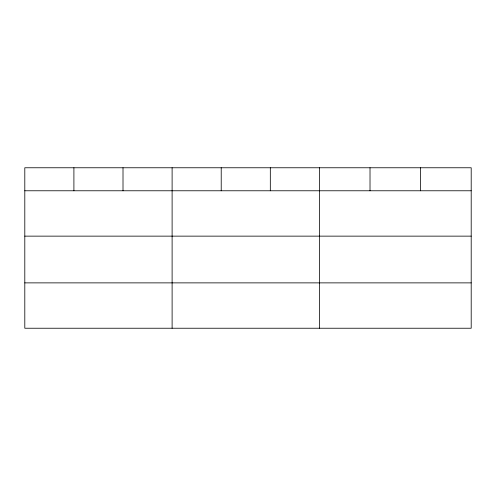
<?xml version="1.0" encoding="UTF-8"?>
<svg xmlns="http://www.w3.org/2000/svg" width="496" height="496" viewBox="0 0 496 496"><rect width="100%" height="100%" fill="white"/><g stroke="black" fill="none" stroke-linecap="round" stroke-linejoin="round"><path stroke-width="0.74" d="M471.2 236.139L471.2 167.766L24.8 167.766L24.8 328.234L471.2 328.234L471.2 236.139L24.8 236.139M24.8 190.774L471.2 190.774M24.8 282.875L471.2 282.875M420.608 167.766L420.608 190.774M370.016 167.766L370.016 190.774M319.424 167.766L319.424 328.234M270.32 167.766L270.32 190.774M221.216 167.766L221.216 190.774M172.112 167.766L172.112 328.234M123.008 167.766L123.008 190.774M73.904 167.766L73.904 190.774"/></g></svg>
